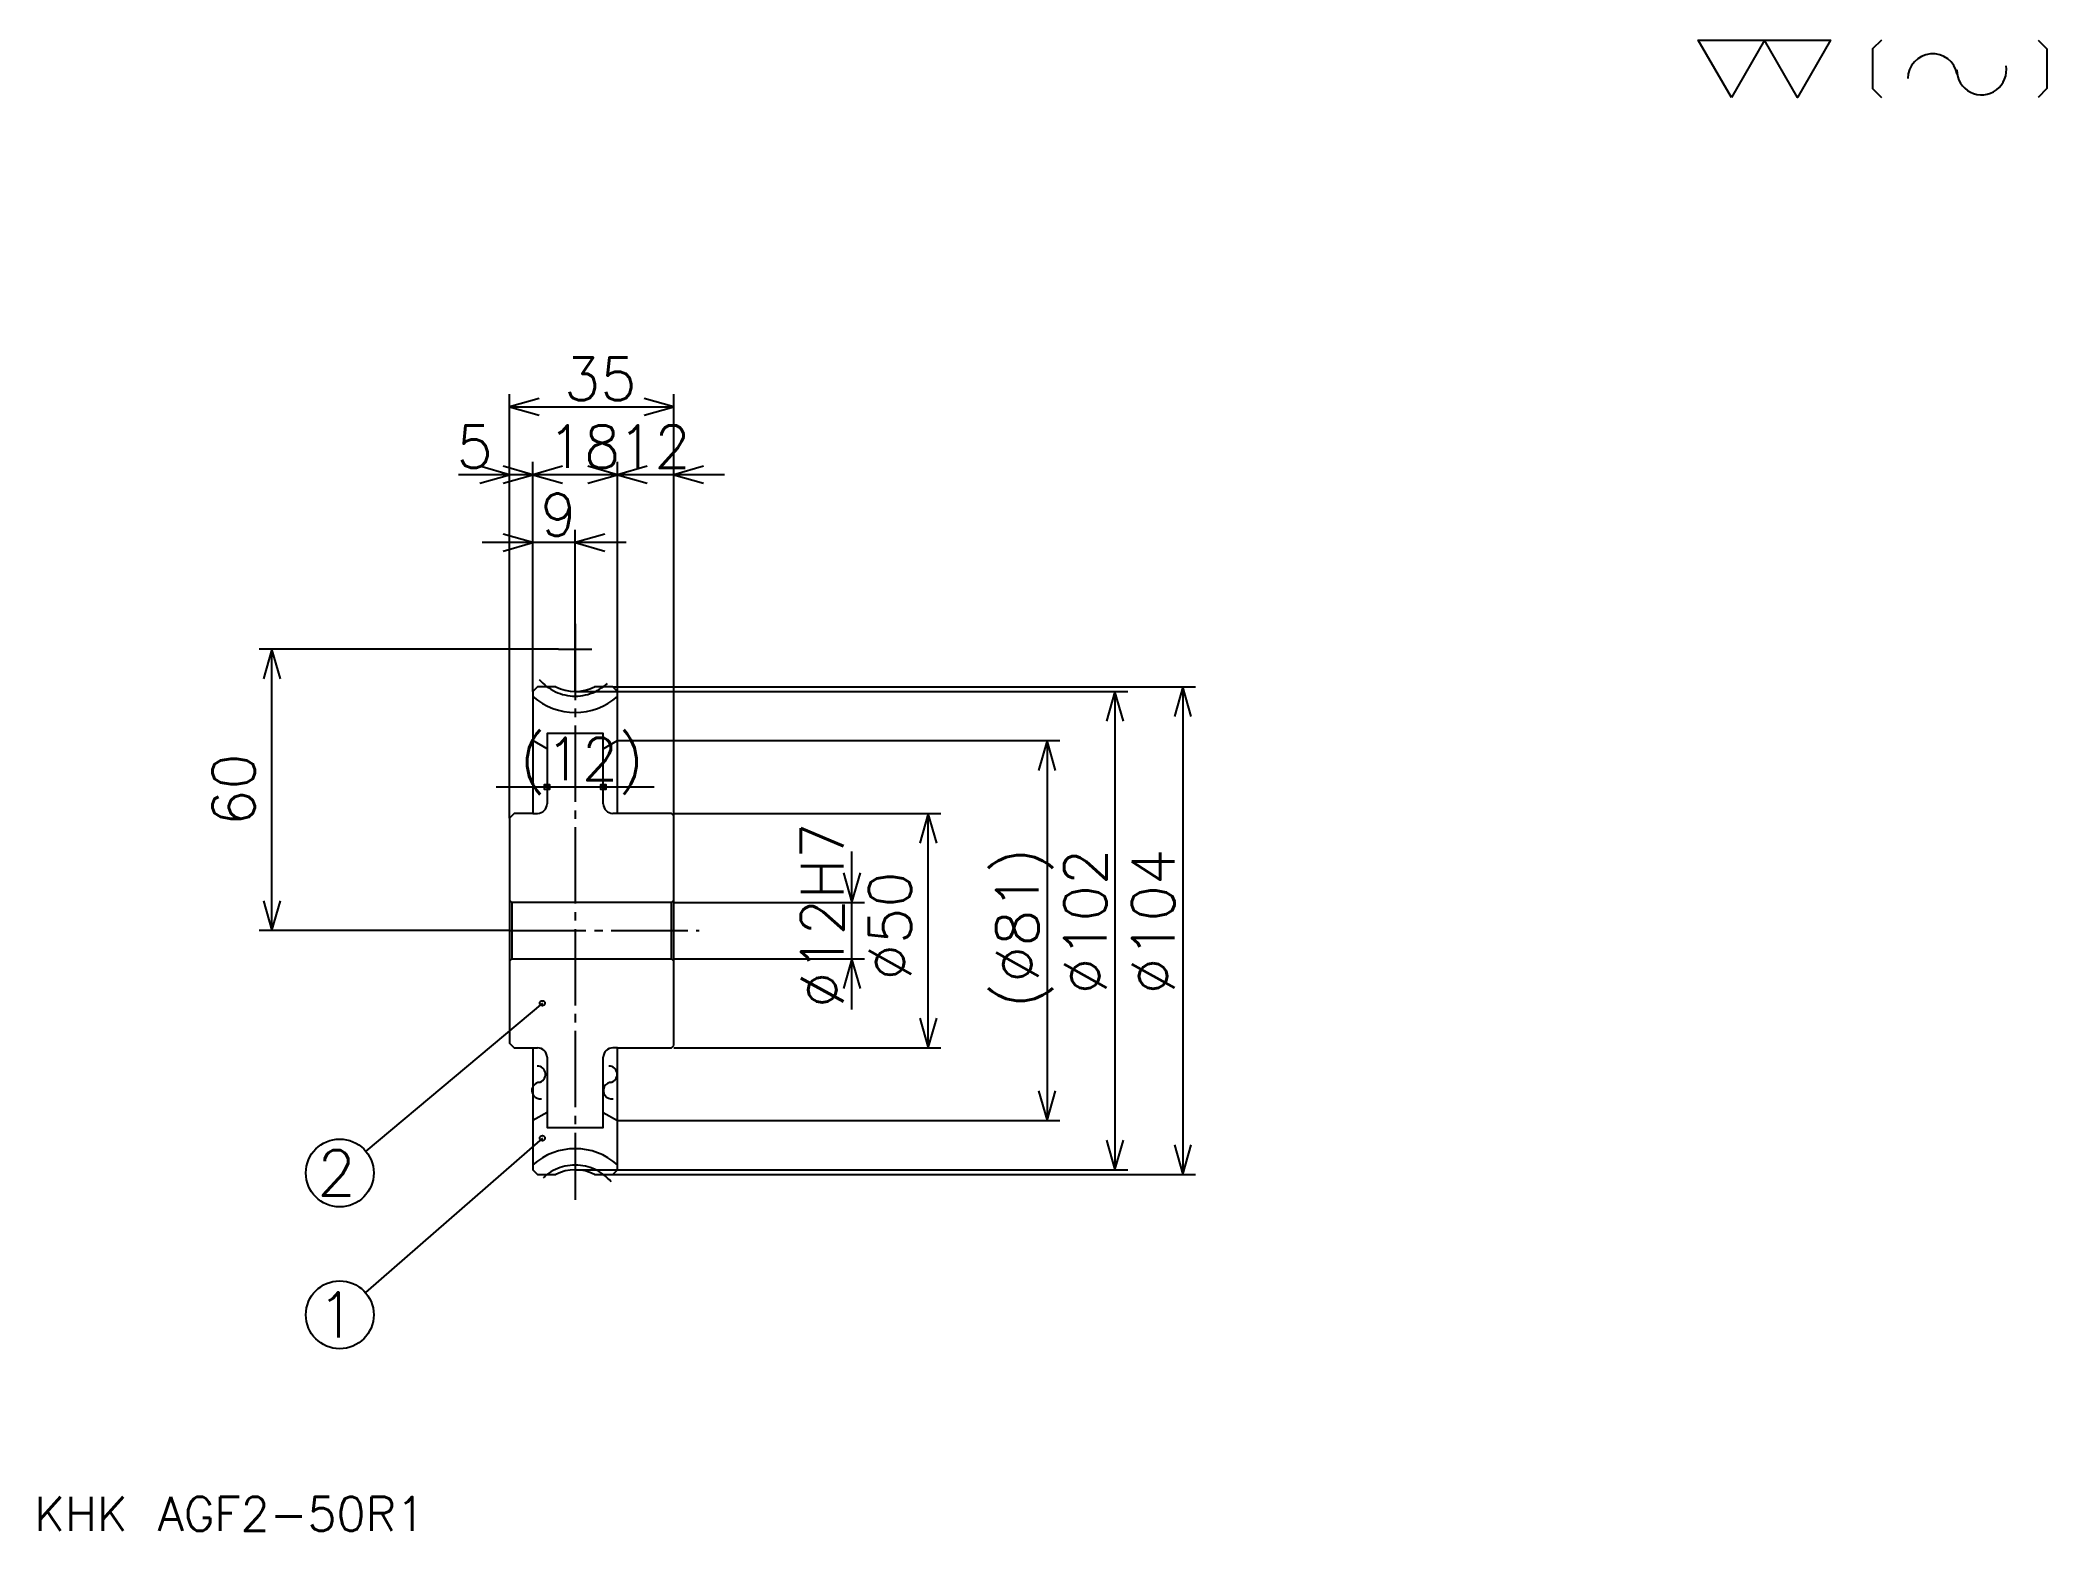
# Model space of a CAD drawing. Extents: x 19 to 447, y 20 to 338.
import ezdxf

# ---------------------------------------------------------------- set-up
doc = ezdxf.new("R2010")
doc.units = 0
doc.linetypes.add('DASHDOT', pattern=[21.702129, 16.276596, -1.808511, 1.808511, -1.808511])
doc.layers.get('0').update_dxf_attribs({"linetype": 'CONTINUOUS'})
doc.layers.add('DASHDOT', color=6, linetype='DASHDOT')
doc.styles.add('KANJI', font='TXT', dxfattribs={"bigfont": 'BIGFONT'})

msp = doc.modelspace()

# ---------------------------------------------------------------- linework, layer by layer
at = {"color": 5}
for p, q in [((119.361694, 199.885635), (119.361694, 262.279236)), ((154.361694, 199.885635), (154.361694, 262.279236)), ((119.361694, 259.566467), (154.361694, 259.566467)), ((135.212753, 245.098404), (108.510628, 245.098404)), ((153.212753, 245.098404), (113.510628, 245.098404)), ((124.361694, 199.885635), (124.361694, 247.811172)), ((165.212753, 245.098404), (131.510635, 245.098404)), ((142.361694, 199.885635), (142.361694, 247.811172)), ((133.361694, 207.885635), (133.361694, 233.343079)), ((144.212753, 230.63031), (113.510628, 230.63031)), ((129.787231, 207.885635), (66.010628, 207.885635)), ((68.723396, 147.885635), (68.723396, 207.885635)), ((133.361694, 198.885635), (133.361694, 207.885635)), ((119.361694, 171.885635), (119.361694, 199.885635)), ((124.361694, 198.885635), (124.361694, 199.885635)), ((133.361694, 198.885635), (154.361694, 198.885635)), ((141.361694, 199.885635), (154.361694, 199.885635)), ((142.361694, 198.885635), (142.361694, 199.885635)), ((154.361694, 199.885635), (265.585083, 199.885635)), ((154.361694, 172.385635), (154.361694, 199.885635)), ((154.361694, 198.885635), (251.11702, 198.885635)), ((248.404251, 198.885635), (248.404251, 96.885635)), ((262.872314, 199.885635), (262.872314, 95.885635)), ((142.361694, 188.385635), (154.361694, 188.385635)), ((154.361694, 188.385635), (236.648926, 188.385635)), ((233.936157, 188.385635), (233.936157, 107.385635)), ((150.212753, 178.502655), (116.510628, 178.502655)), ((154.361694, 172.885635), (211.329773, 172.885635)), ((208.617004, 122.885635), (208.617004, 172.885635)), ((192.340424, 131.034576), (192.340424, 164.736694)), ((154.361694, 153.885635), (195.053192, 153.885635)), ((119.361694, 147.885635), (66.010635, 147.885635)), ((154.361694, 141.885635), (195.053192, 141.885635)), ((126.361694, 132.385635), (88.736488, 100.861313)), ((154.361694, 122.885635), (211.329773, 122.885635)), ((142.361694, 107.385635), (154.361694, 107.385635)), ((154.361694, 107.385635), (236.648926, 107.385635)), ((126.361694, 103.635635), (88.642136, 70.721649)), ((133.361694, 96.885635), (154.361694, 96.885635)), ((141.361694, 95.885635), (154.361694, 95.885635)), ((154.361694, 96.885635), (251.11702, 96.885635)), ((154.361694, 95.885635), (265.585083, 95.885635))]:
    msp.add_line(p, q, dxfattribs=at)
at = {"color": 4}
for p, q in [((127.361694, 186.65358), (124.361694, 188.385635)), ((139.361694, 186.65358), (142.361694, 188.385635)), ((124.361694, 172.885635), (125.361694, 172.885635)), ((142.361694, 172.885635), (141.361694, 172.885635)), ((154.361694, 154.385635), (153.861694, 153.885635)), ((119.361694, 141.385635), (119.861694, 141.885635)), ((154.361694, 141.385635), (153.861694, 141.885635)), ((124.361694, 122.885635), (125.361694, 122.885635)), ((142.361694, 122.885635), (141.361694, 122.885635)), ((127.361694, 109.117691), (124.361694, 107.385635)), ((139.361694, 109.117691), (142.361694, 107.385635))]:
    msp.add_line(p, q, dxfattribs=at)
at = {"color": 7}
for points in [[(379.787231, 325.531921), (372.734039, 337.757446), (400.946808, 337.757446), (393.893616, 325.531921), (386.840424, 337.757446), (379.787231, 325.531921)], [(411.761688, 337.757446), (409.880859, 335.876617), (409.880859, 327.412781), (411.761688, 325.531921)], [(445.14679, 337.757446), (447.027649, 335.876617), (447.027649, 327.412781), (445.14679, 325.531921)]]:
    msp.add_lwpolyline(points, dxfattribs=at)
at = {"color": 5}
for points in [[(125.691483, 261.375), (119.361694, 259.566467), (125.691483, 257.757965)], [(148.031906, 257.757965), (154.361694, 259.566467), (148.031906, 261.375)], [(113.031906, 243.289886), (119.361694, 245.098404), (113.031906, 246.906921)], [(118.031906, 243.289886), (124.361694, 245.098404), (118.031906, 246.906921)], [(130.691483, 246.906921), (124.361694, 245.098404), (130.691483, 243.289886)], [(136.031906, 243.289886), (142.361694, 245.098404), (136.031906, 246.906921)], [(148.691483, 246.906921), (142.361694, 245.098404), (148.691483, 243.289886)], [(160.691483, 246.906921), (154.361694, 245.098404), (160.691483, 243.289886)], [(118.031906, 228.821808), (124.361694, 230.63031), (118.031906, 232.438828)], [(139.691483, 232.438828), (133.361694, 230.63031), (139.691483, 228.821808)], [(70.531906, 201.555847), (68.723396, 207.885635), (66.914886, 201.555847)], [(250.212769, 192.555847), (248.404251, 198.885635), (246.595734, 192.555847)], [(264.680847, 193.555847), (262.872314, 199.885635), (261.063812, 193.555847)], [(235.744675, 182.055847), (233.936157, 188.385635), (232.127655, 182.055847)], [(127.361694, 178.502655), (126.819138, 179.045212), (127.904251, 179.045212), (127.904251, 177.960098), (126.819138, 177.960098), (126.819138, 179.045212), (127.361694, 178.502655), (127.904251, 177.960098), (127.904251, 179.045212), (127.361694, 178.502655)], [(139.361694, 178.502655), (138.819138, 179.045212), (139.904251, 179.045212), (139.904251, 177.960098), (138.819138, 177.960098), (138.819138, 179.045212), (139.361694, 178.502655), (139.904251, 177.960098), (139.904251, 179.045212), (139.361694, 178.502655)], [(210.425522, 166.555847), (208.617004, 172.885635), (206.808502, 166.555847)], [(190.531906, 160.215424), (192.340424, 153.885635), (194.148926, 160.215424)], [(66.914886, 154.215424), (68.723396, 147.885635), (70.531906, 154.215424)], [(194.148926, 135.555847), (192.340424, 141.885635), (190.531906, 135.555847)], [(206.808502, 129.215424), (208.617004, 122.885635), (210.425522, 129.215424)], [(232.127655, 113.715424), (233.936157, 107.385635), (235.744675, 113.715424)], [(246.595734, 103.215424), (248.404251, 96.885635), (250.212769, 103.215424)], [(261.063812, 102.215424), (262.872314, 95.885635), (264.680847, 102.215424)]]:
    msp.add_lwpolyline(points, dxfattribs=at)
at = {"color": 4}
for points in [[(129.238586, 199.885635), (125.361694, 199.885635), (124.361694, 198.885635), (124.361694, 197.823334), (124.361694, 172.885635), (120.361694, 172.885635), (119.361694, 171.885635), (119.361694, 141.385635)], [(154.361694, 123.385635), (154.361694, 172.385635), (153.861694, 172.885635), (142.361694, 172.885635), (142.361694, 198.885635), (141.361694, 199.885635), (137.484802, 199.885635)], [(139.361694, 174.885635), (139.361694, 189.885635), (127.361694, 189.885635), (127.361694, 174.885635)], [(119.361694, 154.385635), (119.861694, 153.885635), (119.861694, 141.885635), (153.861694, 141.885635), (153.861694, 153.885635), (119.861694, 153.885635)], [(119.361694, 141.385635), (119.361694, 123.885635), (120.361694, 122.885635), (124.361694, 122.885635), (124.361694, 96.885635), (125.361694, 95.885635), (129.238586, 95.885635)], [(127.361694, 120.885635), (127.361694, 105.885635), (139.361694, 105.885635), (139.361694, 120.885635)], [(137.484802, 95.885635), (141.361694, 95.885635), (142.361694, 96.885635), (142.361694, 122.885635), (153.861694, 122.885635), (154.361694, 123.385635)]]:
    msp.add_lwpolyline(points, dxfattribs=at)
at = {"color": 5}
for centre, radius in [((126.361694, 132.385635), 0.542553), ((83.191483, 96.215424), 7.234043), ((126.361694, 103.635635), 0.542553), ((83.191483, 65.965424), 7.234043)]:
    msp.add_circle(centre, radius, dxfattribs=at)
at = {"color": 7}
for centre, radius, start, end in [((422.694153, 329.550568), 5.289894, 10, 180), ((433.11319, 331.387726), 5.289894, 180, 10), ((125.886505, 113.774323), 1.763298, 90, 280), ((125.274117, 117.247337), 1.763298, 280, 90), ((141.14183, 113.774323), 1.763298, 90, 280), ((140.529434, 117.247337), 1.763298, 280, 90)]:
    msp.add_arc(centre, radius, start, end, dxfattribs=at)
at = {"color": 4}
for centre, radius, start, end in [((133.361694, 207.885635), 13.5, 228.18968249, 311.81031751), ((133.361694, 207.885635), 9, 242.73395372, 297.26604628), ((125.361694, 174.885635), 2, 270, 0), ((141.361694, 174.885635), 2, 180, 270), ((125.361694, 120.885635), 2, 0, 90), ((141.361694, 120.885635), 2, 90, 180), ((133.361694, 87.885635), 13.5, 48.18968249, 131.81031751), ((133.361694, 87.885635), 9, 62.73395372, 117.26604628)]:
    msp.add_arc(centre, radius, start, end, dxfattribs=at)
at = {"layer": 'DASHDOT', "color": 7}
for p, q in [((133.361694, 213.311157), (133.361694, 90.460098)), ((129.787231, 207.885635), (136.936157, 207.885635)), ((119.361694, 147.885635), (159.787231, 147.885635))]:
    msp.add_line(p, q, dxfattribs=at)
for centre, start, end in [((133.361694, 207.885635), 219.99999848, 320.00000152), ((133.361694, 87.885635), 39.99999848, 140.00000152)]:
    msp.add_arc(centre, 10, start, end, dxfattribs=at)

# ---------------------------------------------------------------- texts
at = {"color": 7, "style": 'KANJI'}
for s, height, p in [('35', 9.042553, (130.984039, 261.013306)), ('5', 9.042553, (108.058502, 246.545212)), ('18', 9.042553, (127.484032, 246.545212)), ('12', 9.042553, (142.484039, 246.545212)), ('9', 9.042553, (125.922867, 232.077118)), ('(12)', 9.042553, (121.606377, 179.949463)), ('2', 9.64539, (78.36879, 91.392731)), ('1', 9.64539, (78.36879, 61.142731)), ('KHK AGF2-50R1', 7.234043, (18.085106, 19.893618))]:
    msp.add_text(s, height=height, dxfattribs=at).set_placement(p)
for s, p in [('60', (65.106377, 170.199463)), ('%%c12H7', (190.531906, 131.38298)), ('(%%c81)', (232.127655, 131.38298)), ('%%c102', (246.595734, 134.321808)), ('%%c104', (261.063812, 134.321808)), ('%%c50', (205, 137.260635))]:
    msp.add_text(s, height=9.042553, rotation=90, dxfattribs=at).set_placement(p)

doc.saveas('drawing.dxf')
